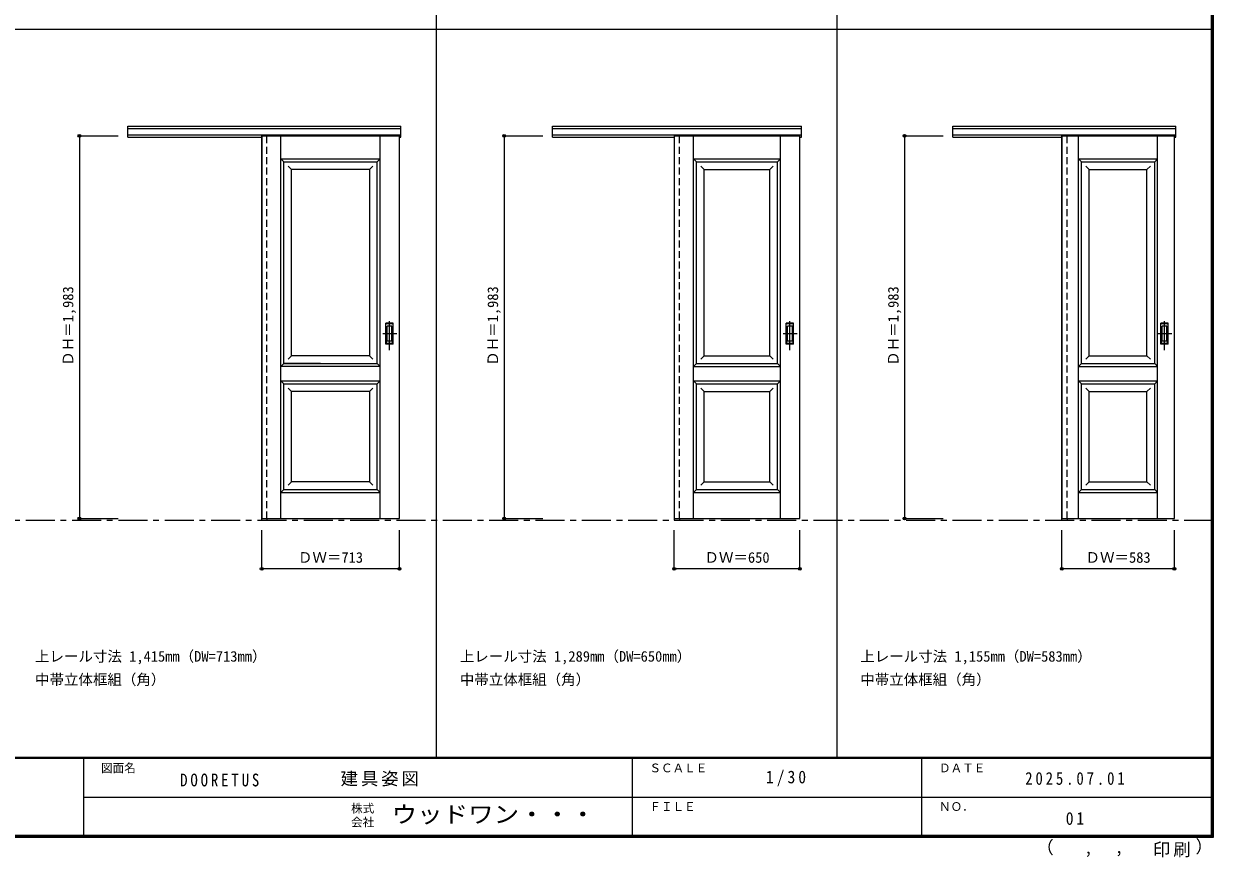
# Model space of a CAD drawing. Units: millimetres, scale not verified. Extents: x -6000 to 5700, y -4307 to 4260.
# Drawn here: x -460 to 5700, y -4307 to 12 of the extents above; entities that cross this region are included whole.
import ezdxf
from ezdxf.enums import TextEntityAlignment as Align

# ---------------------------------------------------------------- set-up
doc = ezdxf.new("R2010")
doc.units = ezdxf.units.MM
doc.header["$LTSCALE"] = 30
doc.header["$PDMODE"] = 32
doc.header["$PDSIZE"] = 15
doc.linetypes.add('CHAIN1', pattern=[8, 5, -1, 1, -1])
doc.linetypes.add('DASHED1', pattern=[1.8, 1.2, -0.6])
for name, color, linetype in [('0-1_通り芯', 7, 'CHAIN1'), ('0-2_扉', 7, 'Continuous'), ('0-4_枠', 3, 'Continuous'), ('0-6_引手', 7, 'Continuous'), ('0-A_文字', 7, 'Continuous'), ('0-B_寸法', 7, 'Continuous'), ('F-1_枠', 6, 'Continuous'), ('F-A_文字', 7, 'Continuous')]:
    doc.layers.add(name, color=color, linetype=linetype)
doc.styles.add('ＭＳ ゴシック', font='')
doc.styles.get('ＭＳ ゴシック').set_extended_font_data('MS Gothic')

msp = doc.modelspace()

# ---------------------------------------------------------------- linework, layer by layer
at = {"layer": '0-1_通り芯'}
msp.add_line((-5490, -2560.5), (5690, -2560.5), dxfattribs=at)
at = {"layer": '0-2_扉'}
for p, q in [((772, -568.5), (772, -2551.5)), ((772, -568.5), (1485, -568.5)), ((872, -2551.5), (872, -568.5)), ((1385, -2551.5), (1385, -568.5)), ((1485, -2551.5), (1485, -568.5)), ((2909, -568.5), (2909, -2551.5)), ((2909, -568.5), (3559, -568.5)), ((3009, -2551.5), (3009, -568.5)), ((3459, -2551.5), (3459, -568.5)), ((3559, -2551.5), (3559, -568.5)), ((4916, -568.5), (4916, -2551.5)), ((4916, -568.5), (5499, -568.5)), ((5003, -2551.5), (5003, -568.5)), ((5412, -2551.5), (5412, -568.5)), ((5499, -2551.5), (5499, -568.5)), ((872, -688.5), (887, -703.5)), ((872, -688.5), (1168.5, -688.5)), ((927.04, -743.5), (909.36, -725.82)), ((1168.5, -688.5), (1385, -688.5)), ((1330, -743.5), (1347.68, -725.82)), ((1385, -688.5), (1370, -703.5)), ((1370, -1748.5), (1370, -703.5)), ((3009, -688.5), (3024, -703.5)), ((3024, -1604.81), (3024, -703.5)), ((3024, -703.5), (3444, -703.5)), ((3064, -743.5), (3046.32, -725.82)), ((3404, -743.5), (3421.68, -725.82)), ((3444, -1748.5), (3444, -703.5)), ((5003, -688.5), (5412, -688.5)), ((5018, -1748.5), (5018, -703.5)), ((5058, -743.5), (5040.32, -725.82)), ((5357, -743.5), (5374.68, -725.82)), ((5412, -688.5), (5397, -703.5)), ((5397, -1748.5), (5397, -703.5)), ((927, -1708.5), (927, -743.5)), ((1330, -743.5), (927.04, -743.5)), ((1330, -743.5), (1330, -1708.5)), ((3064, -743.5), (3404, -743.5)), ((3064, -1708.5), (3064, -743.5)), ((3404, -1708.5), (3404, -743.5)), ((5058, -743.5), (5357, -743.5)), ((5058, -1708.5), (5058, -743.5)), ((5357, -1708.5), (5357, -743.5)), ((887.19, -886.5), (887, -886.5)), ((3024.19, -886.5), (3024, -886.5)), ((5018.19, -886.5), (5018, -886.5)), ((887, -1748.5), (887, -1605.98)), ((3024, -1748.5), (3024, -1604.81)), ((5018, -1748.5), (5018, -1604.81)), ((927, -1708.5), (909.32, -1726.18)), ((1330, -1708.5), (927, -1708.5)), ((1330, -1708.5), (1347.68, -1726.18)), ((3064, -1708.5), (3046.32, -1726.18)), ((3064, -1708.5), (3404, -1708.5)), ((3404, -1708.5), (3421.68, -1726.18)), ((5058, -1708.5), (5040.32, -1726.18)), ((5058, -1708.5), (5357, -1708.5)), ((5357, -1708.5), (5374.68, -1726.18)), ((872, -1763.5), (887, -1748.5)), ((1166, -1763.5), (872, -1763.5)), ((1076, -1748.5), (887, -1748.5)), ((887, -1748.5), (1370, -1748.5)), ((1385, -1763.5), (1166, -1763.5)), ((1181, -1748.5), (1370, -1748.5)), ((1370, -1748.5), (1385, -1763.5)), ((3009, -1763.5), (3024, -1748.5)), ((3009, -1763.5), (3459, -1763.5)), ((3444, -1748.5), (3444, -1747.39)), ((5003, -1763.5), (5018, -1748.5)), ((5003, -1763.5), (5412, -1763.5)), ((5018, -1748.5), (5397, -1748.5)), ((5397, -1748.5), (5397, -1747.39)), ((5397, -1748.5), (5412, -1763.5)), ((872, -1838.5), (887, -1853.5)), ((872, -1838.5), (1166, -1838.5)), ((1166, -1838.5), (1385, -1838.5)), ((1370, -1853.5), (1385, -1838.5)), ((3009, -1838.5), (3459, -1838.5)), ((5003, -1838.5), (5018, -1853.5)), ((5003, -1838.5), (5412, -1838.5)), ((5397, -1853.5), (5412, -1838.5)), ((887, -2401.5), (887, -1853.5)), ((887, -1853.5), (1370, -1853.5)), ((927.04, -1893.5), (909.36, -1875.82)), ((927, -2361.5), (927, -1893.5)), ((1330, -1893.5), (927.04, -1893.5)), ((1330, -1893.5), (1347.68, -1875.82)), ((1330, -1893.5), (1330, -2361.5)), ((1370, -2401.5), (1370, -1853.5)), ((3024, -2401.5), (3024, -1853.5)), ((3064, -1893.5), (3046.32, -1875.82)), ((3064, -1893.5), (3404, -1893.5)), ((3064, -2361.5), (3064, -1893.5)), ((3404, -1893.5), (3421.68, -1875.82)), ((3404, -2361.5), (3404, -1893.5)), ((3444, -2401.5), (3444, -1853.5)), ((5018, -2401.5), (5018, -1853.5)), ((5018, -1853.5), (5397, -1853.5)), ((5058, -1893.5), (5040.32, -1875.82)), ((5357, -1893.5), (5374.68, -1875.82)), ((5397, -2401.5), (5397, -1853.5)), ((887, -2401.5), (872, -2416.5)), ((887, -2401.5), (1370, -2401.5)), ((927, -2361.5), (909.32, -2379.18)), ((927, -2361.5), (927, -2360.07)), ((1330, -2361.5), (927, -2361.5)), ((1330, -2361.5), (1347.68, -2379.18)), ((1370, -2401.5), (1385, -2416.5)), ((3024, -2401.5), (3009, -2416.5)), ((3064, -2361.5), (3046.32, -2379.18)), ((3064, -2361.5), (3404, -2361.5)), ((3404, -2361.5), (3421.68, -2379.18)), ((5018, -2401.5), (5003, -2416.5)), ((5058, -2361.5), (5040.32, -2379.18)), ((5357, -2361.5), (5374.68, -2379.18)), ((872, -2416.5), (1166, -2416.5)), ((1166, -2416.5), (1385, -2416.5)), ((3009, -2416.5), (3459, -2416.5)), ((5003, -2416.5), (5412, -2416.5)), ((772, -2551.5), (1485, -2551.5)), ((2909, -2551.5), (3559, -2551.5)), ((4916, -2551.5), (5499, -2551.5))]:
    msp.add_line(p, q, dxfattribs=at)
for points in [[(887, -1605.98), (887, -703.5), (1370, -703.5)], [(3009, -688.5), (3459, -688.5), (3444, -703.5)], [(5003, -688.5), (5018, -703.5), (5397, -703.5)], [(3024, -1748.5), (3444, -1748.5), (3459, -1763.5)], [(3009, -1838.5), (3024, -1853.5), (3444, -1853.5), (3459, -1838.5)], [(5058, -2361.5), (5058, -1893.5), (5357, -1893.5)], [(5058, -2361.5), (5357, -2361.5), (5357, -1893.5)], [(3024, -2401.5), (3444, -2401.5), (3459, -2416.5)], [(5018, -2401.5), (5397, -2401.5), (5412, -2416.5)]]:
    msp.add_lwpolyline(points, dxfattribs=at)
at = {"layer": '0-4_枠'}
for p, q in [((78, -518.5), (1493, -518.5)), ((78, -575.5), (78, -518.5)), ((78, -531.5), (1493, -531.5)), ((2278, -518.5), (3567, -518.5)), ((2278, -575.5), (2278, -518.5)), ((2278, -531.5), (3567, -531.5)), ((4352, -518.5), (5507, -518.5)), ((4352, -575.5), (4352, -518.5)), ((4352, -531.5), (5507, -531.5)), ((78, -563.5), (1493, -563.5)), ((78, -575.5), (772, -575.5)), ((771, -563.5), (771, -2560.5)), ((799, -568.5), (799, -563.5)), ((2278, -563.5), (3567, -563.5)), ((2278, -575.5), (2909, -575.5)), ((2908, -563.5), (2908, -2560.5)), ((2936, -568.5), (2936, -563.5)), ((4352, -563.5), (5507, -563.5)), ((4352, -575.5), (4916, -575.5)), ((4915, -563.5), (4915, -2560.5)), ((4943, -568.5), (4943, -563.5)), ((771, -2560.5), (799, -2560.5)), ((799, -2551.5), (799, -2560.5)), ((2908, -2560.5), (2936, -2560.5)), ((2936, -2551.5), (2936, -2560.5)), ((4915, -2560.5), (4943, -2560.5)), ((4943, -2551.5), (4943, -2560.5))]:
    msp.add_line(p, q, dxfattribs=at)
at = {"layer": '0-4_枠', "color": 4, "linetype": 'DASHED1'}
for p, q in [((799, -2551.5), (799, -568.5)), ((2936, -2551.5), (2936, -568.5)), ((4943, -2551.5), (4943, -568.5))]:
    msp.add_line(p, q, dxfattribs=at)
at = {"layer": '0-4_枠'}
for points in [[(1485, -575.5), (1493, -575.5), (1493, -518.5)], [(3559, -575.5), (3567, -575.5), (3567, -518.5)], [(5499, -575.5), (5507, -575.5), (5507, -518.5)]]:
    msp.add_lwpolyline(points, dxfattribs=at)
at = {"layer": '0-6_引手'}
for p, q in [((1453, -1539), (1415, -1539)), ((1415, -1649), (1415, -1539)), ((1453, -1649), (1453, -1539)), ((3527, -1539), (3489, -1539)), ((3489, -1649), (3489, -1539)), ((3527, -1539), (3489, -1539)), ((3489, -1649), (3489, -1539)), ((3527, -1649), (3527, -1539)), ((3527, -1649), (3527, -1539)), ((5467, -1539), (5429, -1539)), ((5429, -1649), (5429, -1539)), ((5467, -1539), (5429, -1539)), ((5429, -1649), (5429, -1539)), ((5467, -1649), (5467, -1539)), ((5467, -1649), (5467, -1539)), ((1446.5, -1555), (1421.5, -1555)), ((1421.5, -1633), (1421.5, -1555)), ((1446.5, -1633), (1446.5, -1555)), ((3520.5, -1555), (3495.5, -1555)), ((3495.5, -1633), (3495.5, -1555)), ((3520.5, -1555), (3495.5, -1555)), ((3495.5, -1633), (3495.5, -1555)), ((3520.5, -1633), (3520.5, -1555)), ((3520.5, -1633), (3520.5, -1555)), ((5460.5, -1555), (5435.5, -1555)), ((5435.5, -1633), (5435.5, -1555)), ((5460.5, -1555), (5435.5, -1555)), ((5435.5, -1633), (5435.5, -1555)), ((5460.5, -1633), (5460.5, -1555)), ((5460.5, -1633), (5460.5, -1555)), ((1453, -1649), (1415, -1649)), ((1446.5, -1633), (1421.5, -1633)), ((3527, -1649), (3489, -1649)), ((3527, -1649), (3489, -1649)), ((3520.5, -1633), (3495.5, -1633)), ((3520.5, -1633), (3495.5, -1633)), ((5467, -1649), (5429, -1649)), ((5467, -1649), (5429, -1649)), ((5460.5, -1633), (5435.5, -1633)), ((5460.5, -1633), (5435.5, -1633))]:
    msp.add_line(p, q, dxfattribs=at)
at = {"layer": '0-6_引手', "linetype": 'CHAIN1'}
for p, q in [((1434, -1679.23), (1434, -1508.38)), ((3508, -1679.23), (3508, -1508.38)), ((3508, -1679.23), (3508, -1508.38)), ((5448, -1679.23), (5448, -1508.38)), ((5448, -1679.23), (5448, -1508.38)), ((1472.07, -1594), (1399.56, -1594)), ((3546.07, -1594), (3473.56, -1594)), ((3546.07, -1594), (3473.56, -1594)), ((5486.07, -1594), (5413.56, -1594)), ((5486.07, -1594), (5413.56, -1594))]:
    msp.add_line(p, q, dxfattribs=at)
at = {"layer": '0-6_引手', "linetype": 'DASHED1'}
for p, q in [((1418, -1645), (1418, -1543)), ((3492, -1645), (3492, -1543)), ((3492, -1645), (3492, -1543)), ((5432, -1645), (5432, -1543)), ((5432, -1645), (5432, -1543)), ((1450, -1645), (1418, -1645)), ((3524, -1645), (3492, -1645)), ((3524, -1645), (3492, -1645)), ((5464, -1645), (5432, -1645)), ((5464, -1645), (5432, -1645))]:
    msp.add_line(p, q, dxfattribs=at)
for points in [[(1450, -1645), (1450, -1543), (1418, -1543)], [(3524, -1645), (3524, -1543), (3492, -1543)], [(3524, -1645), (3524, -1543), (3492, -1543)], [(5464, -1645), (5464, -1543), (5432, -1543)], [(5464, -1645), (5464, -1543), (5432, -1543)]]:
    msp.add_lwpolyline(points, dxfattribs=at)
at = {"layer": '0-B_寸法', "color": 4}
for p, q in [((-172, -568.5), (-172, -2551.5)), ((-172, -568.5), (28, -568.5)), ((2028, -568.5), (2028, -2551.5)), ((2028, -568.5), (2228, -568.5)), ((4102, -568.5), (4102, -2551.5)), ((4102, -568.5), (4302, -568.5)), ((-172, -2551.5), (28, -2551.5)), ((2028, -2551.5), (2228, -2551.5)), ((4102, -2551.5), (4302, -2551.5)), ((1485, -2812.5), (1485, -2612.5)), ((2909, -2812.5), (2909, -2612.5)), ((3559, -2812.5), (3559, -2612.5)), ((4916, -2812.5), (4916, -2612.5)), ((5499, -2812.5), (5499, -2612.5)), ((3559, -2812.5), (2909, -2812.5)), ((5499, -2812.5), (4916, -2812.5))]:
    msp.add_line(p, q, dxfattribs=at)
msp.add_lwpolyline([(1485, -2812.5), (772, -2812.5), (772, -2612.5)], dxfattribs=at)
at = {"layer": '0-B_寸法'}
for p in [(-172, -568.5), (2028, -568.5), (4102, -568.5), (-172, -2551.5), (2028, -2551.5), (4102, -2551.5), (772, -2812.5), (1485, -2812.5), (2909, -2812.5), (3559, -2812.5), (4916, -2812.5), (5499, -2812.5)]:
    msp.add_point(p, dxfattribs=at)
at = {"layer": 'F-1_枠'}
for p, q in [((1678, -3790), (1678, 4175)), ((3752, -3790), (3752, 4175)), ((5690, 4175), (5690, -4205)), ((5695, 4175), (5695, -4205)), ((5700, 4175), (5700, -4205)), ((-6000, -15.5), (5700, -15.5)), ((5700, -3790), (-6000, -3790)), ((5700, -3795), (-6000, -3795)), ((-150, -3795), (-150, -4195)), ((2690, -3795), (2690, -4195)), ((4190, -3795), (4190, -4195)), ((-150, -3995), (5690, -3995.01)), ((5700, -4195), (-6000, -4195)), ((5700, -4200), (-6000, -4200)), ((5700, -4205), (-6000, -4205))]:
    msp.add_line(p, q, dxfattribs=at)

# ---------------------------------------------------------------- texts
at = {"layer": '0-A_文字', "style": 'ＭＳ ゴシック'}
for s, p in [('上レール寸法 1,415mm（DW=713mm）', (-402, -3310)), ('上レール寸法 1,289mm（DW=650mm）', (1798, -3310)), ('上レール寸法 1,155mm（DW=583mm）', (3872, -3310)), ('中帯立体框組（角）', (-402, -3430)), ('中帯立体框組（角）', (1798, -3430)), ('中帯立体框組（角）', (3872, -3430))]:
    msp.add_text(s, height=54.99, dxfattribs=at).set_placement(p, align=Align.BOTTOM_LEFT)
at = {"layer": '0-B_寸法', "style": 'ＭＳ ゴシック'}
for p in [(-187, -1760.25), (2013, -1760.25), (4087, -1760.25)]:
    msp.add_text('ＤＨ＝1,983', height=54.99, rotation=90, dxfattribs=at).set_placement(p, align=Align.BOTTOM_LEFT)
for s, p in [('ＤＷ＝713', (959.75, -2797.5)), ('ＤＷ＝650', (3065.25, -2797.5)), ('ＤＷ＝583', (5038.75, -2797.5))]:
    msp.add_text(s, height=54.99, dxfattribs=at).set_placement(p, align=Align.BOTTOM_LEFT)
at = {"layer": 'F-A_文字', "style": 'ＭＳ ゴシック'}
for s, height, p in [('図面名', 43.99, (-60, -3880)), ('ＳＣＡＬＥ', 43.99, (2780, -3880)), ('ＤＡＴＥ', 43.99, (4280, -3880)), ('株式', 43.99, (1235, -4089)), ('ＦＩＬＥ', 43.99, (2780, -4080)), ('ＮＯ．', 43.99, (4280, -4080)), ('会社', 43.99, (1235, -4161)), ('（', 65.98, (4784.03, -4308.31)), ('）', 65.98, (5608.4, -4304.13)), (',', 65.98, (5031.28, -4308.31)), (',', 65.98, (5190.2, -4305.53))]:
    msp.add_text(s, height=height, dxfattribs=at).set_placement(p, align=Align.BOTTOM_LEFT)
at = {"layer": 'F-A_文字', "style": 'ＭＳ ゴシック', "width": 1.1}
msp.add_text('ウッドワン・・・', height=87.98, dxfattribs=at).set_placement((1445, -4155), align=Align.BOTTOM_LEFT)
at = {"layer": 'F-A_文字', "char_height": 65.98, "attachment_point": 7, "style": 'ＭＳ ゴシック'}
for s, insert in [('\\T1.39;\\W0.85;DOORETUS', (350, -3940.79)), ('\\T1.17;建具姿図', (1180.42, -3940)), ('\\T1.38;\\W0.9;1/30', (3383.75, -3940)), ('\\T1.39;\\W0.85;2025.07.01', (4726.25, -3932.5)), ('\\T1.36;\\W0.9;01', (4936.25, -4140)), ('\\T1.17;印刷', (5388.15, -4306.92))]:
    msp.add_mtext(s, dxfattribs=dict(at, insert=insert))

doc.saveas('drawing.dxf')
